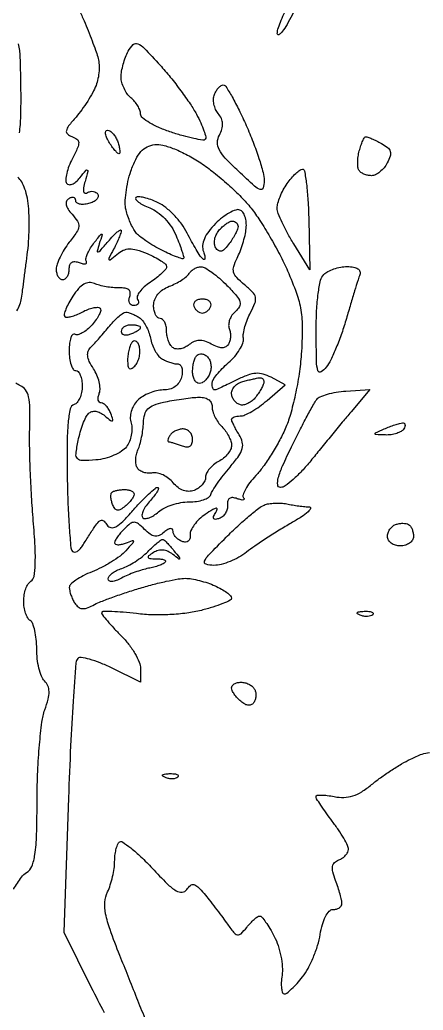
# Model space of a CAD drawing. Extents: x 0 to 102, y 0 to 135.
# Drawn here: x 35.99 to 41.24, y 58.92 to 71.83 of the extents above; entities that cross this region are included whole.
import ezdxf

# ---------------------------------------------------------------- set-up
doc = ezdxf.new("R2010")
doc.units = 0
doc.header["$MEASUREMENT"] = 0

msp = doc.modelspace()

# ---------------------------------------------------------------- linework, layer by layer
for points in [[(39.65792, 72.21148, -0.285711), (39.663805, 72.186207, -0.011415), (39.629917, 72.093545, -0.017091), (39.581526, 71.981481, -0.010911), (39.518056, 71.854533, -0.014275), (39.451756, 71.737108, -0.037481), (39.395781, 71.65828, -0.117443), (39.360618, 71.631848, -0.529778), (39.342739, 71.643147, -0.081069), (39.35046, 71.702689, -0.02068), (39.382282, 71.794962, -0.020523), (39.427911, 71.89867, -0.019511), (39.482603, 72.000094, -0.014484), (39.539951, 72.091053, -0.025229), (39.593338, 72.162468, -0.024075), (39.638169, 72.211513, -0.413254)], [(37.81477, 71.23478, -0.013722), (37.949033, 71.07798, -0.010624), (38.086799, 70.900263, -0.01077), (38.208351, 70.728787, -0.025283), (38.289665, 70.594524, -0.015826), (38.3456, 70.482291, -0.024039), (38.386286, 70.381201, -0.020892), (38.411094, 70.298905, -0.26506), (38.402872, 70.268872, -0.239916), (38.370388, 70.258306, -0.011978), (38.256825, 70.27902, -0.017097), (38.118655, 70.312622, -0.011321), (37.962432, 70.360161, -0.022499), (37.809203, 70.418367, -0.032278), (37.67991, 70.484459, -0.033533), (37.586155, 70.549169, -0.228778), (37.5624, 70.59837, 0.092601), (37.553364, 70.646739, 0.04262), (37.525123, 70.704531, 0.040264), (37.484055, 70.762031, 0.044372), (37.4355, 70.8102, -0.065282), (37.38692, 70.862588, -0.044418), (37.345877, 70.932874, -0.044439), (37.317915, 71.009252, -0.065624), (37.3086, 71.079921, -0.043677), (37.315199, 71.155323, -0.023261), (37.335756, 71.246771, -0.022977), (37.365634, 71.338913, -0.032982), (37.401044, 71.417058, -0.07497), (37.465354, 71.503242, -0.307986), (37.526151, 71.514465, -0.099114), (37.609688, 71.45576, -0.00627)], [(38.638395, 70.977126, -0.251023), (38.673273, 70.956864, -0.009212), (38.753728, 70.820867, -0.014853), (38.843845, 70.650311, -0.009659), (38.938189, 70.448376, -0.012364), (39.027573, 70.23278, -0.013722), (39.102926, 70.020336, -0.013149), (39.157251, 69.836356, -0.06666), (39.170839, 69.730524, -0.065285), (39.157751, 69.634749, -0.439073), (39.119851, 69.615156, -0.096658), (39.045509, 69.660026, -0.004912), (38.837093, 69.852473, -0.01406), (38.664511, 70.024408, -0.068925), (38.584551, 70.13605, -0.130261), (38.563411, 70.228486, -0.114792), (38.589163, 70.324206, 0.050742), (38.621526, 70.402936, 0.085938), (38.629835, 70.473543, 0.092506), (38.613855, 70.539188, 0.067463), (38.574006, 70.60303, -0.068131), (38.53943, 70.65859, -0.054751), (38.517853, 70.725667, -0.056284), (38.511768, 70.793561, -0.086047), (38.52318, 70.851423, -0.042666), (38.546855, 70.900223, -0.051276), (38.577282, 70.941139, -0.059404), (38.60953, 70.968869, -0.15778)], [(37.129632, 70.3872, -0.147285), (37.162704, 70.377242, -0.058929), (37.199164, 70.346366, -0.051509), (37.233189, 70.301375, -0.044569), (37.25924, 70.248191, -0.021345), (37.277749, 70.193028, -0.029807), (37.289175, 70.142278, -0.029921), (37.293383, 70.101172, -0.209904), (37.286239, 70.082839, -0.38572), (37.270072, 70.082044, -0.033321), (37.2373, 70.112806, -0.030493), (37.198122, 70.160328, -0.01756), (37.156631, 70.221847, -0.03178), (37.122389, 70.285323, -0.067431), (37.106103, 70.338628, -0.130593), (37.1095, 70.373231, -0.31296)], [(40.496529, 70.3026, -0.093527), (40.519567, 70.298252, -0.009295), (40.571747, 70.276705, -0.011449), (40.633382, 70.248207, -0.008851), (40.699237, 70.214448, -0.045246), (40.779041, 70.161954, -0.153019), (40.81359, 70.110892, -0.152211), (40.812915, 70.049071, -0.044621), (40.775299, 69.960648, -0.051034), (40.732565, 69.897287, -0.050526), (40.677753, 69.843659, -0.055094), (40.619713, 69.806993, -0.113828), (40.567716, 69.795, -0.053088), (40.519018, 69.800185, -0.048782), (40.471028, 69.815539, -0.052095), (40.430759, 69.838128, -0.100816), (40.405574, 69.864918, -0.111413), (40.392091, 69.904068, -0.03225), (40.389181, 69.968313, -0.030697), (40.395227, 70.043193, -0.028464), (40.410448, 70.118718, -0.018132), (40.43163, 70.189176, -0.02739), (40.45557, 70.248585, -0.025897), (40.479102, 70.292744, -0.263186)], [(39.669847, 69.8796, -0.367035), (39.697229, 69.85637, -0.009729), (39.721833, 69.687003, -0.015913), (39.741572, 69.475329, -0.009646), (39.752102, 69.22395), (39.766905, 68.5683), (39.555593, 68.9067, -0.015102), (39.474504, 69.045734, -0.017176), (39.405578, 69.183655, -0.016555), (39.355305, 69.303904, -0.085824), (39.34164, 69.374326, -0.074037), (39.34966, 69.436948, -0.027801), (39.378462, 69.520824, -0.026809), (39.420486, 69.610098, -0.02937), (39.470697, 69.691576, -0.022294), (39.526063, 69.763567, -0.028496), (39.583522, 69.824368, -0.02877), (39.635725, 69.868262, -0.161796)], [(38.757159, 69.2028, -0.09102), (38.785502, 69.197597, -0.095694), (38.809592, 69.182699, -0.099586), (38.825711, 69.160477, -0.107681), (38.8314, 69.13437, -0.096668), (38.824342, 69.098202, -0.021171), (38.797917, 69.040249, -0.021289), (38.761047, 68.974754, -0.019023), (38.717414, 68.910053, -0.030979), (38.660423, 68.841466, -0.12938), (38.615267, 68.813268, -0.224028), (38.576518, 68.818724, -0.109573), (38.54093, 68.85529, -0.113248), (38.524647, 68.903134, -0.069579), (38.526826, 68.962895, -0.064104), (38.546254, 69.024956, -0.065416), (38.580676, 69.079606, -0.032491), (38.625277, 69.126751, -0.034698), (38.674692, 69.166612, -0.037049), (38.721645, 69.194461, -0.115836)], [(38.349943, 68.60825, -0.128051), (38.403046, 68.593093, -0.02293), (38.490044, 68.536268, -0.023439), (38.588152, 68.458331, -0.019282), (38.685394, 68.366506, -0.014457), (38.81177, 68.229916, -0.1015), (38.856225, 68.15143, -0.208523), (38.850092, 68.089114, -0.092465), (38.796173, 68.02427, 0.068199), (38.752148, 67.976236, 0.064999), (38.721808, 67.917369, 0.069756), (38.709153, 67.857043, 0.108902), (38.717025, 67.804766, -0.0583), (38.730097, 67.75356, -0.045751), (38.732507, 67.696264, -0.047085), (38.724634, 67.641777, -0.079157), (38.706862, 67.599222, -0.126859), (38.671514, 67.565298, -0.130887), (38.624591, 67.553207, -0.08789), (38.562807, 67.564669, -0.03317), (38.482458, 67.601042, 0.042424), (38.396853, 67.637903, 0.086806), (38.324791, 67.648693, 0.098941), (38.25959, 67.63399, 0.068529), (38.195198, 67.593988, -0.059895), (38.143579, 67.560677, -0.061806), (38.086072, 67.540981, -0.068504), (38.031616, 67.537177, -0.12223), (37.989106, 67.55081, -0.10792), (37.955248, 67.583548, -0.050939), (37.92674, 67.63759, -0.047157), (37.907344, 67.702732, -0.048823), (37.9008, 67.769593, 0.049547), (37.894558, 67.83243, 0.069539), (37.875949, 67.885564, 0.089706), (37.848499, 67.921324, 0.186414), (37.8162, 67.9338, -0.193015), (37.783889, 67.946756, -0.087565), (37.756451, 67.984118, -0.067405), (37.737831, 68.039536, -0.047419), (37.7316, 68.105094, -0.094657), (37.745917, 68.180041, -0.077147), (37.787392, 68.250587, -0.070692), (37.852296, 68.310347, -0.059996), (37.934882, 68.353676, 0.026432), (38.016772, 68.38987, 0.026089), (38.094756, 68.434644, 0.02702), (38.158669, 68.480988, 0.084151), (38.193675, 68.520782, -0.072565), (38.222378, 68.554966, -0.05435), (38.262477, 68.583526, -0.054868), (38.307287, 68.602506, -0.07875)], [(40.253271, 68.6106, -0.039642), (40.336681, 68.603977, -0.1041), (40.392446, 68.582607, -0.175908), (40.418334, 68.548494, -0.166885), (40.417032, 68.50485, 0.014265), (40.394444, 68.439336, 0.001721), (40.349319, 68.293482, 0.002045), (40.296986, 68.119708, 0.001682), (40.242507, 67.9338, -0.013936), (40.18156, 67.743253, -0.013739), (40.109826, 67.555479, -0.013735), (40.038029, 67.394646, -0.050061), (39.979916, 67.2993, -0.098177), (39.91175, 67.238583, -0.492771), (39.871328, 67.254904, -0.063483), (39.853597, 67.376713, -0.003385), (39.849291, 67.76883, -0.012625), (39.854947, 68.037701, -0.021613), (39.875001, 68.261153, -0.022506), (39.90573, 68.43223, -0.141602), (39.94812, 68.50908, -0.078124), (40.001599, 68.548029, -0.03811), (40.079635, 68.580778, -0.03661), (40.167858, 68.603116, -0.043727)], [(38.3661, 68.1876, 0.064908), (38.314407, 68.180861, 0.107546), (38.275424, 68.160885, 0.143818), (38.25524, 68.131212, 0.159683), (38.255415, 68.096655, 0.073624), (38.273018, 68.061892, 0.066918), (38.300434, 68.032425, 0.070382), (38.33311, 68.012513, 0.102038), (38.3661, 68.00571, 0.102038), (38.39909, 68.012513, 0.070382), (38.431766, 68.032425, 0.066918), (38.459182, 68.061892, 0.073624), (38.476785, 68.096655, 0.159683), (38.47696, 68.131212, 0.143818), (38.456776, 68.160885, 0.107546), (38.417793, 68.180861, 0.064908)], [(37.371222, 68.017105, -0.068719), (37.403208, 68.012029, -0.022561), (37.448265, 67.996105, -0.021993), (37.497268, 67.973702, -0.023185), (37.543232, 67.947437, -0.087903), (37.587303, 67.907126, -0.038687), (37.630579, 67.840674, -0.036736), (37.666678, 67.761221, -0.040716), (37.6893, 67.68, 0.040716), (37.711922, 67.598779, 0.036736), (37.748021, 67.519326, 0.038687), (37.791297, 67.452874, 0.087903), (37.835368, 67.412563, 0.03414), (37.88378, 67.386288, 0.025565), (37.940191, 67.363895, 0.026082), (37.995735, 67.348247, 0.052352), (38.04093, 67.342895, -0.183857), (38.075615, 67.329166, -0.132199), (38.098222, 67.293693, -0.090548), (38.10502, 67.239103, -0.04981), (38.094513, 67.1724, -0.082072), (38.062693, 67.101061, -0.093539), (38.010703, 67.047431, -0.088519), (37.940223, 67.014438, -0.065403), (37.854676, 67.0032, 0.058352), (37.769844, 66.993266, 0.038968), (37.676645, 66.963304, 0.039059), (37.589569, 66.919399, 0.060148), (37.523271, 66.867385, 0.064825), (37.473014, 66.802083, 0.061431), (37.440047, 66.724918, 0.063887), (37.427709, 66.645143, 0.083487), (37.438048, 66.572174, -0.076544), (37.449257, 66.500221, -0.048976), (37.441121, 66.415849, -0.048095), (37.416269, 66.332602, -0.063829), (37.377469, 66.263838, -0.089645), (37.314493, 66.205077, -0.041069), (37.215, 66.152025, -0.038929), (37.098066, 66.111977, -0.043375), (36.980494, 66.092345, -0.015539), (36.798905, 66.08368, -0.214095), (36.739799, 66.109035, -0.22207), (36.720656, 66.169479, -0.016766), (36.74943, 66.343501, -0.02014), (36.776225, 66.454111, -0.021289), (36.811424, 66.560142, -0.021499), (36.849391, 66.64844, -0.08428), (36.883601, 66.696641, -0.124205), (36.925812, 66.721843, -0.108919), (36.97714, 66.725655, -0.086732), (37.034918, 66.706771, -0.050994), (37.095451, 66.666168, 0.008009), (37.171378, 66.605182, 0.258426), (37.193994, 66.60165, 0.404035), (37.201957, 66.618052, 0.012601), (37.174585, 66.695134, 0.042665), (37.148809, 66.748267, 0.050195), (37.115538, 66.793208, 0.057569), (37.080167, 66.824119, 0.151953), (37.048404, 66.834, -0.2111), (37.024759, 66.844449, -0.139147), (37.011301, 66.871469, -0.089381), (37.011, 66.912684, -0.048892), (37.024457, 66.961553, 0.10495), (37.034368, 67.024051, 0.045683), (37.022315, 67.107665, 0.042514), (36.992624, 67.197428, 0.043934), (36.948432, 67.279837, -0.030824), (36.893828, 67.375557, -0.087815), (36.872584, 67.448995, -0.124496), (36.881224, 67.509735, -0.09966), (36.91798, 67.564908, 0.01162), (36.964323, 67.613365, 0.004196), (37.027981, 67.684287, 0.004159), (37.096428, 67.763156, 0.004933), (37.159722, 67.838825, -0.020137), (37.2208, 67.907489, -0.025797), (37.282579, 67.965269, -0.025263), (37.337604, 68.007087, -0.156124)], [(37.4355, 67.8492, 0.062722), (37.386979, 67.843089, 0.08088), (37.345877, 67.825129, 0.098158), (37.318371, 67.798507, 0.152681), (37.3086, 67.767255, 0.184534), (37.318962, 67.740134, 0.147206), (37.345877, 67.723686, 0.100118), (37.386909, 67.721358, 0.055937), (37.4355, 67.734006, 0.02136), (37.484108, 67.755082, 0.030395), (37.525123, 67.778165, 0.030693), (37.55503, 67.800189, 0.222225), (37.5624, 67.815951, 0.289661), (37.554271, 67.828805, 0.046727), (37.525123, 67.839433, 0.039339), (37.48413, 67.846791, 0.024748)], [(37.549184, 67.551703, 0.050802), (37.533491, 67.602165, 0.115021), (37.510005, 67.634236, 0.195937), (37.483114, 67.643229, 0.18336), (37.45665, 67.63119, 0.0956), (37.432236, 67.59477, 0.034335), (37.411838, 67.535466, 0.032553), (37.39788, 67.465729, 0.03313), (37.3932, 67.39518, 0.025771), (37.39727, 67.31627, 0.191812), (37.41435, 67.283628, 0.325967), (37.442279, 67.281403, 0.058735), (37.485734, 67.315694, 0.079555), (37.519014, 67.361664, 0.051348), (37.542542, 67.423192, 0.050302), (37.553463, 67.489964, 0.065492)], [(38.435143, 67.433297, -0.099675), (38.462101, 67.392746, -0.062728), (38.476926, 67.337621, -0.059456), (38.478056, 67.27707, -0.066671), (38.464589, 67.220387, -0.053288), (38.438646, 67.169677, -0.056693), (38.403025, 67.126747, -0.063505), (38.36359, 67.097505, -0.128509), (38.326455, 67.0878, -0.172917), (38.293162, 67.099669, -0.093636), (38.264831, 67.133361, -0.073998), (38.245663, 67.183565, -0.054302), (38.2392, 67.2429, -0.033475), (38.243464, 67.306518, -0.032832), (38.256182, 67.369421, -0.03465), (38.274769, 67.422916, -0.095721), (38.29701, 67.45581, -0.137765), (38.325247, 67.471664, -0.10017), (38.361433, 67.473043, -0.086013), (38.40011, 67.459659, -0.070272)], [(39.10635, 67.162586, -0.100729), (39.130344, 67.16145, -0.119337), (39.150371, 67.150879, -0.120212), (39.163247, 67.132391, -0.103218), (39.167109, 67.10895, -0.091042), (39.159592, 67.075948, -0.021372), (39.134936, 67.02468, -0.021326), (39.101007, 66.967256, -0.019535), (39.061359, 66.911175, -0.058108), (39.014075, 66.862462, -0.060732), (38.95751, 66.826772, -0.067655), (38.900631, 66.808775, -0.124712), (38.85255, 66.812475, -0.088249), (38.812132, 66.834607, -0.069463), (38.777864, 66.871019, -0.069096), (38.754724, 66.915641, -0.085312), (38.7468, 66.961747, -0.11814), (38.757903, 67.008082, -0.075329), (38.79029, 67.053375, -0.068712), (38.838257, 67.090792, -0.067512), (38.89485, 67.114083, -0.0038), (38.956185, 67.129615, -0.003745), (39.018049, 67.14429, -0.003681), (39.072435, 67.156342, -0.014314)], [(40.23486, 66.989068), (40.546976, 67.010088), (40.302538, 66.718849, 0.001722), (40.188891, 66.582492, 0.000891), (40.047734, 66.411317, 0.000885), (39.903268, 66.234857, 0.001344), (39.778373, 66.080905, -0.018666), (39.662818, 65.948143, -0.024256), (39.546926, 65.836045, -0.023158), (39.444147, 65.753956, -0.158211), (39.383275, 65.7342, -0.389548), (39.347284, 65.767257, -0.088203), (39.355532, 65.857641, -0.038068), (39.411741, 66.015009, -0.009454), (39.527881, 66.26295, -0.00338), (39.63237, 66.471886, -0.00436), (39.7313, 66.662281, -0.003341), (39.816574, 66.820392, -0.037937), (39.855301, 66.879874, -0.130533), (39.90114, 66.915321, -0.029637), (39.994617, 66.948322, -0.028743), (40.110428, 66.974542, -0.024489)], [(38.30265, 66.908591, -0.053407), (38.383224, 66.904221, -0.103505), (38.443159, 66.88117, -0.13193), (38.479744, 66.8407, -0.118721), (38.493, 66.785657, 0.075276), (38.502097, 66.725574, 0.03846), (38.530277, 66.654489, 0.037117), (38.571333, 66.584176, 0.045706), (38.6199, 66.525814, -0.041014), (38.668462, 66.468557, -0.035805), (38.709523, 66.401564, -0.037483), (38.737813, 66.335272, -0.082289), (38.7468, 66.281034, -0.116454), (38.734588, 66.229312, -0.054591), (38.697097, 66.171181, -0.049875), (38.642322, 66.115981, -0.049588), (38.5776, 66.0726, 0.048375), (38.512876, 66.029444, 0.049302), (38.458102, 65.974903, 0.054126), (38.420578, 65.917735, 0.11873), (38.4084, 65.867175, -0.111978), (38.397484, 65.819042, -0.066071), (38.365128, 65.769441, -0.060946), (38.317415, 65.725954, -0.06282), (38.261091, 65.695775, -0.09084), (38.190572, 65.682561, -0.087477), (38.118948, 65.694891, -0.078529), (38.049664, 65.732894, -0.056182), (37.986141, 65.794577, 0.056976), (37.926909, 65.851909, 0.052866), (37.854822, 65.896072, 0.056642), (37.781345, 65.921309, 0.10398), (37.718338, 65.921969, -0.066443), (37.660445, 65.918256, -0.062733), (37.602403, 65.929656, -0.067259), (37.552975, 65.95375, -0.107751), (37.520491, 65.987367, -0.096981), (37.503095, 66.033554, -0.049611), (37.498888, 66.095585, -0.046698), (37.507304, 66.1627, -0.051738), (37.527952, 66.224701, 0.038438), (37.553378, 66.294789, 0.018346), (37.575665, 66.388086, 0.018065), (37.59192, 66.487755, 0.024487), (37.598898, 66.578693, -0.061729), (37.614943, 66.684193, -0.125908), (37.656634, 66.756217, -0.107861), (37.732792, 66.806189, -0.038165), (37.8585, 66.843633, -0.009815), (37.969586, 66.86541, -0.007182), (38.093662, 66.88538, -0.007261), (38.21178, 66.900907, -0.015911)], [(40.972543, 66.574254, -0.154124), (40.994107, 66.56945, -0.213971), (41.005522, 66.553602, -0.134085), (41.003857, 66.527625, -0.055812), (40.9887, 66.4956, -0.125173), (40.955518, 66.463542, -0.049915), (40.897325, 66.437598, -0.045307), (40.825842, 66.42093, -0.042673), (40.751057, 66.416946, -0.003282), (40.626963, 66.421743, -0.343362), (40.61479, 66.432136, -0.352087), (40.622008, 66.446189, -0.003353), (40.7349, 66.4956, -0.010516), (40.804698, 66.52387, -0.011043), (40.874503, 66.548697, -0.01075), (40.935581, 66.567465, -0.047528)], [(38.117293, 66.4956, 0.061875), (38.066783, 66.489325, 0.051278), (38.015837, 66.470749, 0.053305), (37.972062, 66.443388, 0.08825), (37.9431, 66.411, 0.033138), (37.92589, 66.378525, 0.070413), (37.918033, 66.351251, 0.136025), (37.920353, 66.333576, 0.30111), (37.931188, 66.3264, -0.061959), (37.954468, 66.323504, -0.00979), (37.999011, 66.311316, -0.010735), (38.051187, 66.294709, -0.009199), (38.105381, 66.275049, 0.067159), (38.16336, 66.261333, 0.16701), (38.20522, 66.271258, 0.176865), (38.230626, 66.304201, 0.076855), (38.2392, 66.359649, 0.088448), (38.229945, 66.411556, 0.094811), (38.20339, 66.455664, 0.099989), (38.163799, 66.485172, 0.110744)], [(37.3509, 65.706, -0.045432), (37.399474, 65.701577, -0.065335), (37.440523, 65.688334, -0.085332), (37.468251, 65.668838, -0.199516), (37.4778, 65.645859, -0.127192), (37.470156, 65.616295, -0.033432), (37.443425, 65.574856, -0.031722), (37.405569, 65.530198, -0.027882), (37.36078, 65.4886, -0.038808), (37.300609, 65.446082, -0.172031), (37.258761, 65.437737, -0.20868), (37.225983, 65.458074, -0.059469), (37.197409, 65.51227, -0.033907), (37.182351, 65.561186, -0.042047), (37.175387, 65.60829, -0.047301), (37.176627, 65.647294, -0.166277), (37.187529, 65.669529, -0.112013), (37.209879, 65.683613, -0.029901), (37.250564, 65.695287, -0.028754), (37.299645, 65.703316, -0.026169)], [(39.4659, 65.519154, 0.01189), (39.539959, 65.505036, 0.008725), (39.622674, 65.492777, 0.008826), (39.701417, 65.483918, 0.019316), (39.762, 65.480536, -0.534733), (39.775159, 65.460078, -0.109348), (39.744345, 65.41767, -0.036965), (39.65556, 65.350074, -0.014368), (39.523699, 65.269576, 0.008179), (39.367965, 65.17713, 0.006403), (39.201956, 65.071921, 0.00648), (39.04996, 64.97001, 0.015731), (38.94124, 64.889895, -0.039799), (38.842887, 64.824474, -0.031083), (38.727063, 64.7692, -0.031941), (38.612027, 64.731174, -0.063936), (38.517212, 64.719, -0.065776), (38.414069, 64.732628, -0.458453), (38.394704, 64.772885, -0.089532), (38.448362, 64.853031, -0.004212), (38.677228, 65.085786, -0.009327), (38.82692, 65.229995, -0.011153), (38.973383, 65.35996, -0.009972), (39.100872, 65.463803, -0.069222), (39.170357, 65.504084, -0.055501), (39.230899, 65.521249, -0.028614), (39.309289, 65.52976, -0.028045), (39.391863, 65.529337, -0.037753)], [(41.05215, 65.252491, -0.116466), (41.076482, 65.229982, -0.052565), (41.096962, 65.191343, -0.048069), (41.110898, 65.144, -0.04759), (41.1156, 65.094707, -0.137622), (41.102557, 65.048219, -0.100183), (41.065897, 65.00861, -0.086062), (41.011065, 64.981944, -0.070352), (40.9464, 64.9728, -0.069108), (40.881731, 64.981781, -0.085282), (40.826903, 65.008006, -0.099962), (40.790243, 65.046947, -0.139896), (40.7772, 65.09265, -0.080815), (40.785115, 65.141301, -0.067076), (40.808264, 65.188437, -0.068301), (40.842527, 65.226966, -0.091036), (40.88295, 65.250434, -0.043755), (40.928101, 65.262298, -0.039357), (40.976274, 65.266686, -0.041555), (41.02028, 65.26356, -0.090406)], [(37.848141, 65.0574, -0.184603), (37.866102, 65.050535, -0.013803), (37.904807, 65.01391, -0.017649), (37.949387, 64.966066, -0.012436), (37.996191, 64.90935, -0.001851), (38.067512, 64.817712, -0.239186), (38.07012, 64.804015, -0.526722), (38.061828, 64.801269, -0.002809), (37.982563, 64.862211, 0.061018), (37.91901, 64.900235, 0.082457), (37.854286, 64.916951, 0.08692), (37.790275, 64.911485, 0.076486), (37.728763, 64.884656, 0.016564), (37.665208, 64.841448, 0.361096), (37.66007, 64.82112, 0.273717), (37.680074, 64.807699, 0.012154), (37.76685, 64.804895, -0.02644), (37.826089, 64.801286, -0.065629), (37.868163, 64.790776, -0.16388), (37.886099, 64.775647, -0.345485), (37.884047, 64.758647, -0.090825), (37.855794, 64.739141, -0.019945), (37.800847, 64.71699, -0.02013), (37.73429, 64.696177, -0.018143), (37.663937, 64.679962, 0.025587), (37.584268, 64.660346, 0.014053), (37.488918, 64.628675, 0.013978), (37.393715, 64.59101, 0.021679), (37.31409, 64.552738, -0.029796), (37.242778, 64.519876, -0.076612), (37.187526, 64.50756, -0.155865), (37.153427, 64.516007, -0.26033), (37.1394, 64.541122, -0.171378), (37.151905, 64.576534, -0.057657), (37.191556, 64.615501, -0.049335), (37.249001, 64.65175, -0.039269), (37.316952, 64.679351, 0.043313), (37.396534, 64.712427, 0.022541), (37.489597, 64.766399, 0.022239), (37.580797, 64.830834, 0.031469), (37.655352, 64.896552, -0.009243), (37.719297, 64.958176, -0.013278), (37.778334, 65.010151, -0.009049), (37.828918, 65.050825, -0.16629)], [(40.47405, 64.120121, -0.028489), (40.532947, 64.119191, -0.077125), (40.573554, 64.109824, -0.208169), (40.588997, 64.094203, -0.296942), (40.585087, 64.075687, -0.126455), (40.557429, 64.059339, -0.060344), (40.516372, 64.052642, -0.05415), (40.469203, 64.055808, -0.051402), (40.422937, 64.069009, -0.054073), (40.387687, 64.087752, -0.470617), (40.386228, 64.10317, -0.168741), (40.410911, 64.115126, -0.018894)], [(38.868707, 63.1962, -0.061875), (38.919217, 63.189925, -0.051278), (38.970163, 63.171349, -0.053305), (39.013938, 63.143988, -0.08825), (39.0429, 63.1116, -0.082877), (39.058827, 63.072655, -0.059437), (39.063722, 63.025793, -0.058796), (39.057439, 62.978509, -0.07615), (39.040361, 62.938292, -0.110253), (39.008439, 62.905581, -0.160707), (38.969811, 62.895335, -0.115588), (38.922921, 62.909304, -0.043282), (38.866168, 62.948651, -0.033484), (38.820489, 62.992038, -0.035275), (38.781864, 63.040425, -0.037707), (38.75493, 63.086631, -0.113581), (38.7468, 63.121959, -0.161122), (38.756169, 63.150277, -0.096496), (38.78261, 63.174392, -0.077987), (38.822085, 63.19068, -0.058991)], [(37.93605, 62.005121, -0.028489), (37.994947, 62.004191, -0.077125), (38.035554, 61.994824, -0.208169), (38.050997, 61.979203, -0.296942), (38.047087, 61.960687, -0.126455), (38.019429, 61.944339, -0.060344), (37.978372, 61.937642, -0.05415), (37.931203, 61.940808, -0.051402), (37.884937, 61.954009, -0.054073), (37.849687, 61.972752, -0.470617), (37.848228, 61.98817, -0.168741), (37.872911, 62.000126, -0.018894)]]:
    msp.add_lwpolyline(points, format="xyb", close=True)
for points in [[(36.76179, 71.952518, -0.015685), (36.826031, 71.811383, -0.00428), (36.877511, 71.685146, -0.003659), (36.929637, 71.551285, -0.003687), (36.975238, 71.428894, -0.010486), (37.00458, 71.342755, -0.059616), (37.01989, 71.262384, -0.03287), (37.020234, 71.162219, -0.032276), (37.007095, 71.059171, -0.044314), (36.981297, 70.969424, -0.03318), (36.938515, 70.877314, -0.016221), (36.872626, 70.765781, -0.016015), (36.796336, 70.653803, -0.022337), (36.720622, 70.559163, 0.013829), (36.623734, 70.442192, 0.115439), (36.595011, 70.380257, 0.274317), (36.609427, 70.338316, 0.091979), (36.667893, 70.304777, -0.075781), (36.733259, 70.270026, -0.232256), (36.75555, 70.226622, -0.111753), (36.741506, 70.158923, -0.012864), (36.673062, 70.018259, 0.02786), (36.628895, 69.920114, 0.034555), (36.599486, 69.824393, 0.036997), (36.586811, 69.743301, 0.160009), (36.598071, 69.696532, 0.231245), (36.627041, 69.678259, 0.126566), (36.669542, 69.684404, 0.080317), (36.720386, 69.715973, 0.044392), (36.771202, 69.768787, -0.004011), (36.851125, 69.866532, -0.392022), (36.867465, 69.868671, -0.312338), (36.87381, 69.851192, -0.003343), (36.838617, 69.720956, 0.022139), (36.819154, 69.636439, 0.099667), (36.819992, 69.586001, 0.30678), (36.838897, 69.568027, 0.181561), (36.870691, 69.574286, -0.085658), (36.907802, 69.589223, -0.093757), (36.946575, 69.590186, -0.100345), (36.980956, 69.577159, -0.114249), (37.005703, 69.552198, -0.213351), (37.010065, 69.51964, -0.125922), (36.989611, 69.485343, -0.083686), (36.945654, 69.454257, -0.048232), (36.884648, 69.431838, -0.044062), (36.820195, 69.420926, -0.075124), (36.765823, 69.424756, -0.112596), (36.729755, 69.441936, -0.229405), (36.7164, 69.469513, 0.134962), (36.70911, 69.496027, 0.190631), (36.68993, 69.510835, 0.14168), (36.660783, 69.510812, 0.067932), (36.626289, 69.495494, 0.154139), (36.596868, 69.461358, 0.155379), (36.592507, 69.416635, 0.095812), (36.6165, 69.360226, 0.035609), (36.669885, 69.292058, -0.041349), (36.739899, 69.200514, -0.169304), (36.755931, 69.133502, -0.124031), (36.728912, 69.058879, -0.018083), (36.633096, 68.927563, 0.027038), (36.567843, 68.834685, 0.026687), (36.512683, 68.734913, 0.027689), (36.47404, 68.642562, 0.085442), (36.4626, 68.576106, 0.060922), (36.4689, 68.524595, 0.079515), (36.487451, 68.48097, 0.097418), (36.514934, 68.451764, 0.156656), (36.5472, 68.4414, 0.157984), (36.579467, 68.451856, 0.097154), (36.606949, 68.481336, 0.07906), (36.625503, 68.525362, 0.060338), (36.6318, 68.577351, -0.077117), (36.640325, 68.632292, -0.173032), (36.665537, 68.665422, -0.166877), (36.706779, 68.675816, -0.070766), (36.763094, 68.66292, 0.029957), (36.811095, 68.647729, 0.097097), (36.844308, 68.645966, 0.285821), (36.857454, 68.65698, 0.221053), (36.855196, 68.675952, -0.189199), (36.848733, 68.71155, -0.045552), (36.865933, 68.770167, -0.040437), (36.899589, 68.838561, -0.030652), (36.946783, 68.907633, -0.001454), (37.039601, 69.026342, -0.233198), (37.054294, 69.033369, -0.500643), (37.060614, 69.024709, -0.002534), (37.023715, 68.9067, 0.013095), (36.996559, 68.812942, 0.574173), (37.00838, 68.801152, 0.149495), (37.037651, 68.819305, 0.00389), (37.139234, 68.937222, -0.013288), (37.204302, 69.009944, -0.02873), (37.258849, 69.061464, -0.049709), (37.29623, 69.087042, -0.56976), (37.3086, 69.079711, -0.083956), (37.303073, 69.047027, -0.012827), (37.27968, 68.985007, -0.014039), (37.247843, 68.912633, -0.011758), (37.210149, 68.837688, 0.003513), (37.149446, 68.721796, 0.262353), (37.150216, 68.701358, 0.44904), (37.1653, 68.698677, 0.005379), (37.252373, 68.768945, -0.059199), (37.336106, 68.822792, -0.106816), (37.414982, 68.842129, -0.081402), (37.509117, 68.829356, -0.023853), (37.646924, 68.779832, -0.020302), (37.74417, 68.734844, -0.028885), (37.826224, 68.686585, -0.028459), (37.886375, 68.641207, -0.220363), (37.9008, 68.610066, -0.178381), (37.888578, 68.576898, -0.025343), (37.83788, 68.523211, -0.026227), (37.768632, 68.463581, -0.019609), (37.686604, 68.405113, 0.035272), (37.608221, 68.345457, 0.052851), (37.550013, 68.282234, 0.06818), (37.518539, 68.224946, 0.23409), (37.522397, 68.183883, -0.099451), (37.533841, 68.153044, -0.176456), (37.528725, 68.126759, -0.168936), (37.507592, 68.109156, -0.090197), (37.473742, 68.103, -0.135583), (37.439824, 68.112369, -0.152276), (37.417326, 68.137534, -0.123788), (37.410356, 68.175628, -0.075405), (37.42021, 68.220562, 0.11241), (37.427496, 68.271335, 0.204203), (37.408309, 68.307813, 0.135196), (37.360313, 68.328957, 0.042415), (37.281212, 68.33382, -0.028724), (37.200811, 68.33656, -0.020402), (37.111369, 68.348462, -0.020679), (37.026655, 68.366912, -0.040557), (36.961564, 68.389707, 0.120212), (36.891956, 68.402277, 0.116436), (36.823465, 68.381657, 0.082458), (36.753725, 68.324236, 0.034363), (36.679854, 68.226809, 0.020378), (36.626882, 68.138296, 0.030823), (36.588902, 68.056969, 0.031293), (36.567542, 67.990907, 0.264831), (36.575495, 67.961905, 0.221936), (36.603158, 67.951851, 0.039341), (36.658985, 67.961252, 0.036036), (36.727595, 67.9838, 0.025466), (36.801, 68.0184, -0.029632), (36.874897, 68.052483, -0.04059), (36.945019, 68.073544, -0.046148), (37.002481, 68.080379, -0.205723), (37.033327, 68.068073, -0.259307), (37.041886, 68.038077, -0.053905), (37.023088, 67.984455, -0.043988), (36.984788, 67.919506, -0.028717), (36.930175, 67.851714, -0.035355), (36.866688, 67.79082, -0.048967), (36.801445, 67.746565, -0.059306), (36.74385, 67.723582, -0.206562), (36.705093, 67.729288, 0.359611), (36.677268, 67.725456, 0.103575), (36.65333, 67.685259, 0.055772), (36.636989, 67.611932, 0.026967), (36.6318, 67.515793, 0.031003), (36.637953, 67.41665, 0.048032), (36.656651, 67.33302, 0.061379), (36.683877, 67.274971, 0.257909), (36.7164, 67.257, -0.221088), (36.748779, 67.241947, -0.077179), (36.776149, 67.196943, -0.058687), (36.794808, 67.130836, -0.039486), (36.801, 67.05255, -0.048109), (36.793207, 66.971741, -0.05542), (36.770108, 66.89786, -0.063804), (36.736129, 66.841325, -0.146136), (36.695837, 66.813046, 0.265572), (36.645492, 66.756776, 0.0291), (36.618117, 66.578713, 0.021823), (36.604061, 66.301814, 0.006037), (36.606236, 65.866296, 0.005399), (36.616083, 65.513014, 0.008227), (36.632985, 65.206653, 0.003776), (36.653487, 64.948079, 0.176479), (36.675444, 64.900956, 0.209289), (36.70189, 64.890614, 0.118257), (36.735611, 64.900138, 0.081175), (36.771969, 64.929101, 0.048777), (36.804935, 64.973505, -0.00488), (36.840251, 65.030987, -0.002769), (36.88406, 65.099907, -0.002764), (36.928973, 65.168866, -0.004555), (36.96779, 65.2266, -0.031409), (37.016057, 65.288302, -0.187726), (37.051735, 65.306561, -0.2308), (37.085716, 65.29409, -0.048009), (37.126297, 65.242808, 0.214615), (37.176093, 65.210574, 0.1684), (37.24005, 65.222345, 0.068895), (37.329251, 65.290614, 0.014862), (37.462112, 65.433158, -0.010132), (37.567593, 65.548494, -0.014614), (37.665824, 65.645769, -0.010256), (37.75041, 65.721584, -0.179456), (37.784427, 65.7342, -0.485073), (37.794724, 65.721137, -0.069418), (37.780269, 65.684345, -0.037951), (37.743755, 65.629672, -0.017718), (37.688831, 65.564481, 0.032375), (37.634037, 65.495438, 0.048689), (37.596618, 65.428355, 0.061374), (37.580015, 65.372496, 0.242522), (37.5906, 65.3394, 0.219731), (37.622524, 65.327645, 0.069518), (37.673342, 65.338934, 0.054445), (37.733591, 65.36925, 0.037425), (37.794531, 65.415556, -0.066805), (37.869485, 65.465871, -0.035742), (37.972976, 65.507968, -0.03484), (38.086654, 65.536417, -0.045534), (38.193375, 65.545463, 0.036877), (38.291579, 65.55208, 0.047079), (38.379757, 65.5732, 0.054774), (38.44643, 65.604475, 0.177065), (38.476417, 65.642151, -0.06174), (38.501847, 65.695465, -0.010887), (38.563682, 65.787782, -0.011648), (38.641501, 65.893347, -0.010243), (38.727477, 65.999878, 0.019364), (38.839749, 66.144305, 0.086613), (38.886136, 66.240514, 0.134156), (38.886954, 66.324416, 0.075462), (38.846285, 66.418604, -0.01128), (38.808189, 66.482783, -0.014242), (38.776024, 66.543873, -0.012332), (38.752035, 66.595971, -0.102062), (38.7468, 66.621352, -0.233774), (38.755035, 66.638003, -0.071952), (38.780212, 66.652037, -0.054926), (38.81698, 66.661628, -0.036366), (38.860541, 66.6648, 0.107036), (38.9194, 66.677546, 0.024702), (39.010126, 66.724309, 0.024415), (39.111437, 66.789837, 0.02173), (39.210043, 66.867382), (39.445802, 67.069965), (39.262387, 67.168125, 0.05456), (39.158028, 67.210097, 0.087195), (39.062662, 67.21961, 0.071158), (38.956552, 67.19626, 0.026021), (38.815289, 67.134743, -0.004133), (38.712127, 67.08434, -0.006052), (38.620454, 67.041841, -0.003127), (38.542366, 67.007366, -0.102732), (38.522302, 67.0032, -0.250088), (38.51105, 67.009203, -0.06488), (38.501608, 67.028216, -0.050232), (38.495134, 67.055738, -0.032671), (38.493, 67.088359, -0.142207), (38.505838, 67.132584, -0.025724), (38.555828, 67.203132, -0.025893), (38.624995, 67.282044, -0.020912), (38.706882, 67.359487, 0.036169), (38.787273, 67.440298, 0.040141), (38.852145, 67.529227, 0.04393), (38.893932, 67.613105, 0.131778), (38.901048, 67.676178, -0.076484), (38.90124, 67.740611, -0.028829), (38.920375, 67.828963, -0.027744), (38.952656, 67.924327, -0.030241), (38.994528, 68.012731, 0.031623), (39.0518, 68.134518, 0.149562), (39.05785, 68.210535, 0.14172), (39.020429, 68.279186, 0.027385), (38.914455, 68.375063, -0.03), (38.814166, 68.466754, -0.125123), (38.773727, 68.537182, -0.144064), (38.774777, 68.612754, -0.044549), (38.818391, 68.719131, 0.028229), (38.857193, 68.805626, 0.017488), (38.893314, 68.91099, 0.017528), (38.921776, 69.017872, 0.030003), (38.936948, 69.108874, 0.049468), (38.937458, 69.188936, 0.059604), (38.92167, 69.262448, 0.070278), (38.892946, 69.318862, 0.155764), (38.854953, 69.347773, 0.171406), (38.801016, 69.347877, 0.042735), (38.719381, 69.311126, 0.03868), (38.627704, 69.250306, 0.030591), (38.538556, 69.171447, 0.032911), (38.448518, 69.068707, 0.061525), (38.392618, 68.973498, 0.079146), (38.370229, 68.885835, 0.109758), (38.380432, 68.805648, -0.022284), (38.397608, 68.750246, -0.085683), (38.400663, 68.714442, -0.359905), (38.390198, 68.703795, -0.211819), (38.372173, 68.709656, -0.064627), (38.33972, 68.747423, -0.009635), (38.286234, 68.832445, -0.010704), (38.226823, 68.936003, -0.009042), (38.168344, 69.047959, 0.043899), (38.096988, 69.164077, 0.031708), (37.99879, 69.280153, 0.032256), (37.890417, 69.379257, 0.058285), (37.788639, 69.443042, 0.022437), (37.6936, 69.483058, 0.031926), (37.605813, 69.509238, 0.033002), (37.534636, 69.520725, 0.22347), (37.501956, 69.508956, 0.374918), (37.500285, 69.484418, 0.070146), (37.535018, 69.449966, 0.045514), (37.597669, 69.411527, 0.02401), (37.68138, 69.375011, -0.068704), (37.779391, 69.321402, -0.043664), (37.876913, 69.235006, -0.042041), (37.962337, 69.128176, -0.048105), (38.024364, 69.013094, -0.00879), (38.067253, 68.905907, -0.013762), (38.099953, 68.812135, -0.007812), (38.123511, 68.733871, -0.271338), (38.118884, 68.715983, -0.28742), (38.10133, 68.711911, -0.008687), (38.027785, 68.738687, -0.014719), (37.939516, 68.775588, -0.009334), (37.838835, 68.823488, -0.017475), (37.733861, 68.880521, -0.017078), (37.6323, 68.945159, -0.017248), (37.547178, 69.007933, -0.059431), (37.498921, 69.056505, -0.043742), (37.464495, 69.109512, -0.019257), (37.428086, 69.184873, -0.018885), (37.395379, 69.268262, -0.02406), (37.371924, 69.347465, -0.066476), (37.361835, 69.441359, -0.024894), (37.371845, 69.573696, -0.02414), (37.397245, 69.718585, -0.026921), (37.435847, 69.855065, -0.029384), (37.498292, 70.007751, -0.071022), (37.565857, 70.108928, -0.093582), (37.645993, 70.170303, -0.086054), (37.745377, 70.200533, -0.095782), (37.851106, 70.193398, -0.030516), (38.001566, 70.143641, -0.028128), (38.171904, 70.064149, -0.023042), (38.344364, 69.961018, -0.021992), (38.515929, 69.836189, -0.014615), (38.701724, 69.678994, -0.014725), (38.873445, 69.515493, -0.02766), (39.000482, 69.372149, -0.024163), (39.114597, 69.212822, -0.011537), (39.246348, 68.998002, -0.011407), (39.373924, 68.766823, -0.015926), (39.476545, 68.554164, -0.018802), (39.59175, 68.265857, -0.045033), (39.649233, 68.043101, -0.04261), (39.667584, 67.806396, -0.015334), (39.654582, 67.4685, -0.020319), (39.626523, 67.213889, -0.015562), (39.575968, 66.938428, -0.015814), (39.51236, 66.683216, -0.035514), (39.444537, 66.4956, -0.020651), (39.364242, 66.333197, -0.015162), (39.262533, 66.159923, -0.015374), (39.156079, 66.00157, -0.032622), (39.062326, 65.887471, 0.024657), (38.984612, 65.795903, 0.037942), (38.927806, 65.708931, 0.043459), (38.896025, 65.636968, 0.271071), (38.903729, 65.599042, -0.178762), (38.910857, 65.580987, -0.379387), (38.901869, 65.57038, -0.097738), (38.870494, 65.572021, -0.023933), (38.820765, 65.587131, 0.060526), (38.761223, 65.600566, 0.171954), (38.720491, 65.590617, 0.192432), (38.697955, 65.558404, 0.077773), (38.693865, 65.503965, -0.084697), (38.689092, 65.45033, -0.073749), (38.666853, 65.398449, -0.075274), (38.631077, 65.356187, -0.095453), (38.586974, 65.33048, -0.040981), (38.536061, 65.317182, -0.308798), (38.514561, 65.326923, -0.24862), (38.513005, 65.353281, -0.030499), (38.541068, 65.405975, 0.075498), (38.559077, 65.448613, 0.542095), (38.546645, 65.462103, 0.09644), (38.501257, 65.445041, 0.009983), (38.404794, 65.382961, 0.041356), (38.326038, 65.319993, 0.044936), (38.261093, 65.246518, 0.049725), (38.218085, 65.173896, 0.130195), (38.207535, 65.114701, -0.081989), (38.203585, 65.066075, -0.165402), (38.182999, 65.034133, -0.171654), (38.147856, 65.022078, -0.089457), (38.101785, 65.030841, -0.059578), (38.057281, 65.054318, -0.059653), (38.019588, 65.087619, -0.065432), (37.993996, 65.12524, -0.1172), (37.9854, 65.16141, 0.172075), (37.975928, 65.188119, 0.252768), (37.953417, 65.197477, 0.114799), (37.916458, 65.184828, 0.033605), (37.867463, 65.149439, -0.06587), (37.802867, 65.108835, -0.145561), (37.745753, 65.100755, -0.121064), (37.686502, 65.125077, -0.038752), (37.613663, 65.187423, 0.028132), (37.532641, 65.259807, 0.161073), (37.479294, 65.279492, 0.173), (37.426874, 65.262786, 0.033582), (37.3509, 65.196386, 0.020768), (37.302319, 65.143592, 0.024836), (37.261277, 65.089903, 0.024747), (37.231721, 65.042076, 0.126683), (37.224, 65.012092, 0.295097), (37.235315, 64.99459, 0.101907), (37.266096, 64.987711, 0.062409), (37.312351, 64.992721, 0.033476), (37.367307, 65.009689, -0.009095), (37.455773, 65.041803, -0.508847), (37.468119, 65.033149, -0.187106), (37.459446, 65.009528, -0.003429), (37.369133, 64.908348, -0.04892), (37.294039, 64.840127, -0.020853), (37.181697, 64.763598, -0.020395), (37.054164, 64.691334, -0.025213), (36.929727, 64.635117, 0.024613), (36.815723, 64.583778, 0.034165), (36.719697, 64.526132, 0.036407), (36.650927, 64.470324, 0.210709), (36.633095, 64.42826, 0.057566), (36.638627, 64.385753, 0.025292), (36.655151, 64.331371, 0.024625), (36.678712, 64.274825, 0.030227), (36.706357, 64.224752, 0.081676), (36.749137, 64.176746, 0.141596), (36.797995, 64.156171, 0.1127), (36.858447, 64.162675, 0.041167), (36.937712, 64.197497, -0.029199), (37.02683, 64.239216, -0.007029), (37.179206, 64.297511, -0.007193), (37.356276, 64.359541, -0.007079), (37.535996, 64.416794, -0.009681), (37.71653, 64.46771, -0.010157), (37.896043, 64.51073, -0.009866), (38.052272, 64.541613, -0.043886), (38.145365, 64.5498, -0.042653), (38.225969, 64.542912, -0.01965), (38.32906, 64.52096, -0.019297), (38.436337, 64.489217, -0.025318), (38.531319, 64.45162, -0.021874), (38.613847, 64.409568, -0.0303), (38.683503, 64.364369, -0.030684), (38.73413, 64.32194, -0.205816), (38.7468, 64.292464, -0.286849), (38.728967, 64.263937, -0.016782), (38.631173, 64.220283, -0.021255), (38.504034, 64.174769, -0.013651), (38.353175, 64.132371, -0.029749), (38.16432, 64.096599, -0.019354), (37.943091, 64.076856, -0.019072), (37.715577, 64.074087, -0.024586), (37.507175, 64.089775, 0.009305), (37.333707, 64.108177, 0.015704), (37.187685, 64.116315, 0.009619), (37.070721, 64.116904, 0.410059), (37.0548, 64.100756, 0.169669), (37.06451, 64.072965, 0.007745), (37.129354, 63.994039, 0.012179), (37.211357, 63.901965, 0.008358), (37.3086, 63.801415, -0.031044), (37.405728, 63.691414, -0.031618), (37.487846, 63.570878, -0.033321), (37.545215, 63.457439, -0.100738), (37.5624, 63.373007), (37.5624, 63.198399), (37.183556, 63.382456, 0.017957), (37.034018, 63.448581, 0.026548), (36.898239, 63.494687, 0.024753), (36.788111, 63.519866, 0.244895), (36.744256, 63.506056, 0.180083), (36.718655, 63.450095, 0.00141), (36.683532, 62.948342, 0.004912), (36.65032, 62.368774, 0.003108), (36.622433, 61.69235), (36.561066, 59.9391), (36.920209, 59.22, 0.004449), (37.085838, 58.895622, 0.002671)], [(35.984116, 70.351858, 0.029191), (36.001946, 70.569238, 0.008331), (36.004254, 70.907847, 0.005166), (35.995504, 71.341389, 0.057087), (35.970544, 71.512842, 0.167385)], [(35.95021, 68.034374, 0.045458), (35.990234, 68.116517, 0.056203), (36.011302, 68.198941, 0.001525), (36.025396, 68.302777, 0.00047), (36.04601, 68.459333, 0.000471), (36.068738, 68.634491, 0.000517), (36.090432, 68.804306, 0.018799), (36.106086, 68.980864, 0.013993), (36.110558, 69.176476, 0.014191), (36.104358, 69.361419, 0.030899), (36.086852, 69.502256, 0.033666), (36.056218, 69.620866, 0.056614), (36.013101, 69.714101, 0.075155), (35.962444, 69.774697, 0.183123)], [(35.906757, 60.500161, -0.015719), (36.009173, 60.657114, -0.113232), (36.075705, 60.717343, 0.174454), (36.144987, 60.797111, 0.056681), (36.185209, 60.950474, 0.029247), (36.20714, 61.208568, 0.005648), (36.21417, 61.67735, -0.009845), (36.222563, 62.03608, -0.010856), (36.245051, 62.382672, -0.010311), (36.276724, 62.677213, -0.053124), (36.314697, 62.836595, 0.021373), (36.357644, 62.976767, 0.066609), (36.369589, 63.074563, 0.099125), (36.353777, 63.149083, 0.094961), (36.310375, 63.213065, -0.105091), (36.271218, 63.273359, -0.032067), (36.238638, 63.37777, -0.030531), (36.216284, 63.502519, -0.029073), (36.2088, 63.631127, 0.024793), (36.202598, 63.756132, 0.0316), (36.183949, 63.870005, 0.032932), (36.156971, 63.959967, 0.166523), (36.1242, 63.9999, -0.128561), (36.091681, 64.034012, -0.04604), (36.064451, 64.096022, -0.041947), (36.045849, 64.172731, -0.038534), (36.0396, 64.2537, -0.042458), (36.046523, 64.335076, -0.044163), (36.067087, 64.413008, -0.048312), (36.097247, 64.476605, -0.120036), (36.133174, 64.513046, 0.21893), (36.173697, 64.574074, 0.028818), (36.189218, 64.732787, 0.023178), (36.187709, 64.965537, 0.008038), (36.164584, 65.300589, -0.006604), (36.141932, 65.615638, -0.005123), (36.125324, 65.959068, -0.005182), (36.116433, 66.279804, -0.012444), (36.118225, 66.517519, 0.012239), (36.120208, 66.766995, 0.051575), (36.102373, 66.915427, 0.096982), (36.062525, 67.005625, 0.149864), (35.995921, 67.057735, -0.09213), (35.937923, 67.093306, -0.121441)], [(37.619738, 58.81704, 0.000097), (37.514255, 59.081001, 0.000096), (37.399489, 59.367867, 0.000118), (37.292079, 59.636013, -0.009057), (37.163859, 59.973463, -0.038652), (37.106883, 60.181161, -0.066487), (37.09817, 60.332009, -0.088339), (37.132273, 60.464843, 0.029835), (37.167417, 60.556026, 0.019978), (37.197055, 60.663841, 0.020149), (37.217444, 60.770995, 0.036951), (37.224, 60.859581, -0.027795), (37.228361, 60.937968, -0.029776), (37.241393, 61.013576, -0.031162), (37.260368, 61.076583, -0.10806), (37.28321, 61.11221, -0.356551), (37.324304, 61.11635, -0.020739), (37.433967, 61.037051, -0.023903), (37.566832, 60.92161, -0.014456), (37.713278, 60.773203, 0.009907), (37.908743, 60.571484, 0.057171), (38.025248, 60.479729, 0.157021), (38.103581, 60.460443, 0.233819), (38.163386, 60.495443, -0.069355), (38.211127, 60.549831, -0.240499), (38.25524, 60.560619, -0.139965), (38.307062, 60.531612, -0.020642), (38.388969, 60.442108, -0.007366), (38.455494, 60.360693, -0.003976), (38.535134, 60.258588, -0.003959), (38.614626, 60.153266, -0.006221), (38.681066, 60.061408, 0.014215), (38.773236, 59.938172, 0.171692), (38.822614, 59.907205, 0.253158), (38.870239, 59.920686, 0.032207), (38.944193, 60.00255, -0.019942), (38.992934, 60.059239, -0.02557), (39.042339, 60.10711, -0.024966), (39.086446, 60.141953, -0.15591), (39.113504, 60.1506, -0.224052), (39.140513, 60.137857, -0.017411), (39.190448, 60.072759, -0.021125), (39.246212, 59.987135, -0.014444), (39.302487, 59.885609, -0.040572), (39.352354, 59.766386, -0.029468), (39.388806, 59.627193, -0.029994), (39.407748, 59.490047, -0.055809), (39.403912, 59.378009, 0.024377), (39.394863, 59.285006, 0.041013), (39.397507, 59.206666, 0.052037), (39.409845, 59.151417, 0.322291), (39.432112, 59.1354, 0.16952), (39.466492, 59.147401, 0.019841), (39.528986, 59.201266, 0.021992), (39.600087, 59.273749, 0.01632), (39.672295, 59.359625, 0.044075), (39.743673, 59.468947, 0.02415), (39.812158, 59.613651, 0.023894), (39.867956, 59.768443, 0.034921), (39.900748, 59.909525, -0.028698), (39.929721, 60.041601, -0.050875), (39.970509, 60.145227, -0.068337), (40.018311, 60.21317, -0.20824), (40.068913, 60.2352, 0.066347), (40.113289, 60.241115, 0.083462), (40.150899, 60.258433, 0.099328), (40.176053, 60.284131, 0.145184), (40.185, 60.314293, 0.056902), (40.179989, 60.358183, 0.011334), (40.160427, 60.434784, 0.011857), (40.133371, 60.523374, 0.010799), (40.101346, 60.613411, -0.025448), (40.064822, 60.726484, -0.104854), (40.061061, 60.797913, -0.167917), (40.086827, 60.846328, -0.09594), (40.143646, 60.88177, 0.056931), (40.191813, 60.906855, 0.058482), (40.232601, 60.941964, 0.064741), (40.260328, 60.981304, 0.121757), (40.2696, 61.018816, 0.115396), (40.257922, 61.06874, 0.016109), (40.207472, 61.162924, 0.017711), (40.139084, 61.272149, 0.014197), (40.0581, 61.38482, -0.007413), (39.977071, 61.494386, -0.010596), (39.908728, 61.594119, -0.006797), (39.854803, 61.679, -0.13898), (39.8466, 61.70794, -0.37937), (39.860046, 61.723111, -0.032054), (39.91663, 61.726301, -0.029992), (39.993583, 61.721082, -0.017427), (40.085001, 61.70609, 0.056271), (40.210799, 61.695375, 0.071446), (40.325567, 61.715088, 0.062475), (40.441411, 61.769277, 0.032083), (40.571451, 61.863391, -0.016997), (40.685259, 61.951104, -0.010925), (40.822757, 62.04533, -0.010981), (40.961528, 62.131749, -0.020192), (41.078635, 62.194912, -0.021549), (41.228709, 62.260348, -0.090193), (41.325068, 62.278697, -0.109501)]]:
    msp.add_lwpolyline(points, format="xyb")

doc.saveas('drawing.dxf')
